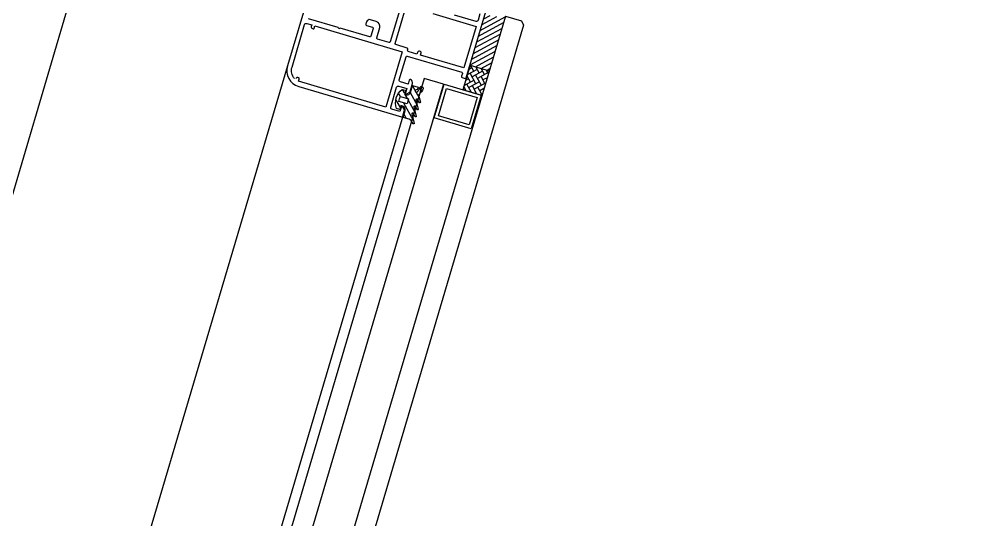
# Model space of a CAD drawing. Header units: millimetres. Extents: x 62878 to 70819, y -67946 to -61850.
# Drawn here: x 67826.36 to 67855.41, y -66096.66 to -66081.67 of the extents above; entities that cross this region are included whole.
import ezdxf

# ---------------------------------------------------------------- set-up
doc = ezdxf.new("R2010")
doc.units = ezdxf.units.MM
doc.layers.add('DOGRAMA', color=171, linetype='Continuous', lineweight=0)
doc.layers.add('ÇATI K', color=254, linetype='Continuous')

msp = doc.modelspace()

# ---------------------------------------------------------------- hatches: boundary and pattern name
at = {"layer": 'DOGRAMA', "lineweight": -2}
h = msp.add_hatch(dxfattribs=at)
h.set_pattern_fill('ANSI31', color=256, scale=0.03999999999999999, angle=73.50578493834035, style=0)
h.set_pattern_definition([(208.5057849383403, (67864.63528401521, -65951.79376271575), (-0.06061043106111653, 0.1116036542707525), [])])
h.paths.add_polyline_path([(67839.970412175, -66082.77786848707, 0.4142135623420975), (67839.95185160352, -66082.74369239616), (67840.32165549518, -66081.49479234744, 0.1532309010706403), (67840.9253563922, -66081.56925862774), (67840.51935288734, -66082.94041184823)])
h.paths.add_polyline_path([(67839.86553407519, -66083.03520356688), (67839.93623608412, -66082.7964290585, 0.4142135623575963), (67839.970412175, -66082.77786848707), (67840.51935288734, -66082.94041184823), (67840.4408431187, -66083.20555468781)])
h = msp.add_hatch(dxfattribs=at)
h.set_pattern_fill('AR-HBONE', color=256, scale=0.03, angle=73.50578493834035, style=0)
h.set_pattern_definition([(118.5057849383402, (67804.12941254786, -66077.56404746014), (-0.1627219703923171, 0.04818257311146708), [0.3599999999999998, -0.1199999999999999]), (208.5057849383403, (67804.07214284921, -66077.45859518841), (-0.1627219703923171, 0.04818257311146708), [0.36, -0.12])])
h.paths.add_polyline_path([(67839.71690901599, -66083.53713945208), (67839.64592938221, -66083.77685155357), (67840.22123842579, -66083.94720267445), (67840.4408431187, -66083.20555468781), (67839.86553407519, -66083.03520356688)])
h = msp.add_hatch(dxfattribs=at)
h.set_pattern_fill('ANSI31', color=256, scale=0.05, angle=73.50578493834035, style=0)
h.set_pattern_definition([(118.5057849383402, (67796.42856037867, -66182.14120469373), (-0.1395045678384407, -0.07576303882639554), [])])
edge = h.paths.add_edge_path(flags=16)
edge.add_arc((67838.1339376904, -66084.16347944157), 0.4000000000364669, 151.968825913521, 175.0427439784064, ccw=False)
edge.add_line((67837.7808608795, -66083.9754986829), (67838.02241239633, -66084.04702297428))
edge.add_line((67838.02241239633, -66084.04702297428), (67837.97698543075, -66084.20043871921))
edge.add_line((67837.97698543075, -66084.20043871921), (67837.73543391394, -66084.12891442787))
edge = h.paths.add_edge_path()
edge.add_arc((67838.13393769036, -66084.16347944159), 0.4999999999967606, 126.63588729712839, 200.3756825891361, ccw=False)
edge.add_line((67837.83557388841, -66083.76225750589), (67837.93145872903, -66083.79064935938))
edge.add_line((67837.93145872903, -66083.79064935938), (67837.89738850485, -66083.9057111681))
edge.add_line((67837.89738850485, -66083.9057111681), (67837.95491940924, -66083.92274628018))
edge.add_arc((67837.98331126272, -66083.82686143961), 0.0999999999786175, 253.5057849352527, 343.5057849352527)
edge.add_line((67838.0791961033, -66083.85525329309), (67838.14165818098, -66083.64430664378))
edge.add_line((67838.14165818098, -66083.64430664378), (67838.31425089404, -66083.69541198004))
edge.add_line((67838.31425089404, -66083.69541198004), (67838.30304196221, -66083.73326673447))
edge.add_arc((67838.24071681581, -66083.71481202969), 0.06500000001707902, 275.09644941353497, 343.50578492661606, ccw=False)
edge.add_arc((67838.24939481929, -66083.81211525234), 0.03268943074484548, 95.09644945887669, 288.9360641181416)
edge.add_arc((67838.16771914584, -66083.66643457588), 0.1992591642799941, 297.5895634229217, 347.8554705834205)
edge.add_arc((67838.41009594919, -66083.723821223), 0.05002797726259969, -15.522056444021416, 161.9911798597984, ccw=False)
edge.add_arc((67838.14679507677, -66083.6505076981), 0.3233450412151882, 305.12012205649637, 344.4464322132013, ccw=False)
edge.add_arc((67838.34431892022, -66083.93134599424), 0.01999999997623813, 125.1201220625019, 193.5057849434693)
edge.add_line((67838.32487199333, -66083.93601686502), (67838.37626052377, -66084.14997033145))
edge.add_arc((67838.36167532858, -66084.15347348452), 0.01500000001213828, -146.49421509071118, 13.505784863459382, ccw=False)
edge.add_line((67838.34916787718, -66084.16175380218), (67838.28120103145, -66084.05908962263))
edge.add_arc((67838.26452442961, -66084.07013004617), 0.02000000001471382, 33.50578489362469, 193.5057849742686)
edge.add_line((67838.24507750271, -66084.07480091696), (67838.31379844614, -66084.36091698075))
edge.add_arc((67838.29921325095, -66084.36442013383), 0.01500000000138728, -146.4942150756916, 13.505784930487891, ccw=False)
edge.add_line((67838.28670579959, -66084.37270045148), (67838.21873895379, -66084.27003627196))
edge.add_arc((67838.20206235195, -66084.2810766955), 0.02000000001471382, 33.50578489362469, 193.5057849239972)
edge.add_line((67838.18261542503, -66084.28574756627), (67838.25133636846, -66084.57186363004))
edge.add_arc((67838.23675117327, -66084.57536678313), 0.01500000000138728, -146.49421504500788, 13.505784930487891, ccw=False)
edge.add_line((67838.22424372192, -66084.58364710078), (67838.15627687612, -66084.48098292125))
edge.add_arc((67838.13960027428, -66084.49202334479), 0.02000000002274678, 33.50578492838554, 193.5057849742686)
edge.add_line((67838.12015334738, -66084.49669421559), (67838.18887429082, -66084.78281027936))
edge.add_arc((67838.17428909564, -66084.78631343244), 0.01500000000138728, -146.49421502934388, 13.505784930487891, ccw=False)
edge.add_line((67838.16178164427, -66084.7945937501), (67838.09836670719, -66084.69880524605))
edge.add_arc((67838.01498369813, -66084.7540073637), 0.09999999996436468, 33.50578493504764, 73.50578493288553)
edge.add_line((67838.04337555161, -66084.65812252315), (67837.85773964613, -66084.6031550497))
edge.add_line((67837.85773964613, -66084.6031550497), (67837.92020172378, -66084.3922084004))
edge.add_arc((67837.82431688318, -66084.36381654689), 0.1000000000147868, 343.5057849239981, 433.5057849216309)
edge.add_line((67837.8527087367, -66084.2679317063), (67837.79517783233, -66084.25089659424))
edge.add_line((67837.79517783233, -66084.25089659424), (67837.76110760812, -66084.36595840297))
edge.add_line((67837.76110760812, -66084.36595840297), (67837.66522276755, -66084.33756654947))

# ---------------------------------------------------------------- linework, layer by layer
for p, q in [((67840.9253563922, -66081.56925862774), (67828.42739386775, -66123.77732176216)), ((67840.9253563922, -66081.56925862774), (67841.40478059521, -66081.7112178952)), ((67841.40478059521, -66081.7112178952), (67841.4722735823, -66081.83549458924)), ((67841.4722735823, -66081.83549458924), (67829.00270291133, -66123.94767288308)), ((67834.39442890725, -66083.0561971557), (67822.82771917706, -66122.11923751864)), ((67839.86553407516, -66083.03520356688), (67839.64592938221, -66083.77685155357)), ((67839.86553407516, -66083.03520356688), (67840.4408431187, -66083.20555468781)), ((67839.86553407516, -66083.03520356688), (67840.4408431187, -66083.20555468781)), ((67838.49531129506, -66083.43614931173), (67826.70146673708, -66123.26626839943)), ((67839.07062033867, -66083.60650043264), (67838.49531129506, -66083.43614931173)), ((67839.07062033867, -66083.60650043264), (67827.27677578063, -66123.43661952035)), ((67840.22123842579, -66083.94720267445), (67839.64592938221, -66083.77685155357)), ((67837.84708023403, -66084.56871122682), (67826.4138122153, -66123.18109283898))]:
    msp.add_line(p, q, dxfattribs=at)
at = {"layer": 'DOGRAMA', "lineweight": -2, "ltscale": 0.5}
for points in [[(67837.99090667133, -66080.59606551447), (67837.4741749379, -66082.34116961327, -0.4142135623730951), (67837.43689192968, -66082.3614175094), (67837.08691226157, -66082.25778724419, -0.4142135623730951), (67837.06666436541, -66082.22050423597), (67837.15751829653, -66081.91367274609, 0.4142135623730951), (67837.05627881584, -66081.72725770496), (67836.88368610278, -66081.67615236869, 0.4142135623730951), (67836.75940940874, -66081.74364535579), (67836.75373103807, -66081.7628223239), (67836.7395351113, -66081.8107647442, 0.4142135623730951), (67836.75978300742, -66081.84804775244), (67836.94196420457, -66081.90199227406, -0.4142135623730951), (67836.96221210067, -66081.93927528225), (67836.89407165235, -66082.16939889971, -0.4142135623730951), (67836.8567886441, -66082.18964679581), (67835.96985386862, -66081.92702215108), (67835.93257086037, -66081.9472700472), (67835.91232296424, -66081.90998703899), (67835.02538818875, -66081.64736239427, -0.4142135623730951)], [(67835.04176316664, -66080.87002279017), (67834.39442890725, -66083.0561971557, 0.4142135623730951), (67834.73189384275, -66083.6775806261), (67837.80979722584, -66084.58895912296, 0.4142135623730951), (67837.84708023403, -66084.56871122682), (67837.89514480281, -66084.40638778018, 0.1991096956269791), (67837.89113419387, -66084.36833308249), (67837.85261594609, -66084.2974083732, 0.6680969080520953), (67837.8006443744, -66084.30287775444), (67837.76324946413, -66084.42916767798), (67837.52353736266, -66084.35818804428, -0.4142135623730951), (67837.48979086915, -66084.29604969725), (67837.66582036075, -66083.70156368556, -0.4142135623730951), (67837.72795870776, -66083.66781719202), (67837.96767080927, -66083.73879682574), (67837.93027305987, -66083.86509633777, 0.6680969080520438), (67837.97088789023, -66083.89798089273), (67838.04181259949, -66083.859462645, 0.1989616347782854), (67838.06589908805, -66083.82971717189), (67838.13688156096, -66083.58999548195, 0.3728392455561729), (67838.0827946199, -66083.4707601735, 0.4568501953068724), (67838.04148962832, -66083.4894962402), (67838.00741940414, -66083.6045580489), (67837.77729578668, -66083.53641760052, -0.4142135623730951), (67837.74354929317, -66083.47427925348), (67837.94797063826, -66082.78390840121, -0.4142135623730951), (67837.98525364645, -66082.76366050508), (67839.61529593659, -66083.2463220143, -0.4142135623730951), (67839.63554383269, -66083.28360502257), (67839.60999116459, -66083.36990137909, 0.4142135623730951), (67839.63023906069, -66083.40718438732), (67839.71653541723, -66083.43273705548, 0.4142135623730951), (67839.75381842545, -66083.41248915932), (67840.34152979255, -66081.42767295902, 0.4142135623730951)], [(67840.16363230749, -66081.50014698751), (67840.1068486006, -66081.69191666869, -0.4142135623730951), (67840.04471025357, -66081.72566316224), (67839.40228182156, -66081.53543774388, -0.4142135623730951)], [(67834.60742437666, -66083.44026327958, -0.2621398995659221), (67834.52866768406, -66083.09594575058), (67834.90627933541, -66081.82067737069, -0.4142135623730951), (67834.96841768245, -66081.78693087712), (67835.12183342739, -66081.8323578427), (67835.10763750065, -66081.880300263, 0.4142135623730951), (67835.1413839942, -66081.94243861003), (67835.16056096234, -66081.94811698073, 0.4142135623730951), (67835.19784397054, -66081.9278690846), (67835.21771826799, -66081.86074969619), (67837.8353744162, -66082.63584729633), (67837.34419535092, -66084.29465503863), (67834.72653920267, -66083.51955743846), (67834.74641350016, -66083.45243805005, 0.4142135623730951), (67834.72616560399, -66083.41515504182), (67834.70698863591, -66083.40947667112, 0.3618128521052944), (67834.64821512418, -66083.43477314431)]]:
    msp.add_lwpolyline(points, format="xyb", dxfattribs=at)
at = {"layer": 'DOGRAMA', "linetype": 'ByBlock', "lineweight": -2}
msp.add_lwpolyline([(67838.74887024687, -66081.48796865843), (67840.05290407896, -66081.87409786583), (67839.68380998366, -66083.12060079354), (67838.37977615159, -66082.73447158614), (67838.39965044896, -66082.66735219774, 0.4142135623730951), (67838.37940255288, -66082.63006918953), (67838.35063710067, -66082.62155163348, 0.4142135623730951), (67838.28849875362, -66082.655298127), (67838.2743028269, -66082.7032405473), (67838.0154137573, -66082.6265825429, -0.4142135623730951), (67837.99516586114, -66082.58929953465), (67838.00368341719, -66082.56053408251, 0.4142135623730951), (67837.98343552108, -66082.5232510743), (67837.63825009493, -66082.42104040172, -0.4142135623730951), (67837.61800219881, -66082.38375739352), (67837.97857873808, -66081.16601991798, -0.4142135623730951)], format="xyb", dxfattribs=at)
at = {"layer": 'DOGRAMA', "lineweight": -2}
for points in [[(67837.66522276755, -66084.33756654947, -0.3333333333332296), (67837.83557388841, -66083.76225750589), (67837.93145872903, -66083.79064935938), (67837.89738850485, -66083.9057111681), (67837.95491940924, -66083.92274628018, 0.4142135623730951), (67838.0791961033, -66083.85525329309), (67838.14165818098, -66083.64430664378), (67838.31425089404, -66083.69541198004), (67838.30304196221, -66083.73326673447, -0.3076847592325949), (67838.24649093303, -66083.7795550569, 1.128701775595035), (67838.26000295981, -66083.84303557313, 0.2229122392588673), (67838.36251889582, -66083.70835440361, -0.9785310008372164), (67838.45829928135, -66083.73720917563, -0.1732976222504512), (67838.33281306928, -66083.91498703971, 0.3075716929246892), (67838.32487199333, -66083.93601686502), (67838.37626052377, -66084.14997033145, -0.8390996311771624), (67838.34916787718, -66084.16175380218), (67838.28120103145, -66084.05908962263, 0.8390996311772869), (67838.24507750271, -66084.07480091696), (67838.31379844614, -66084.36091698075, -0.8390996311771624), (67838.28670579959, -66084.37270045148), (67838.21873895379, -66084.27003627196, 0.839099631177325), (67838.18261542503, -66084.28574756627), (67838.25133636846, -66084.57186363004, -0.8390996311769768), (67838.22424372192, -66084.58364710078), (67838.15627687612, -66084.48098292125, 0.8390996311770358), (67838.12015334738, -66084.49669421559), (67838.18887429082, -66084.78281027936, -0.8390996311781366), (67838.16178164427, -66084.7945937501), (67838.09836670719, -66084.69880524605, 0.1763269807084491), (67838.04337555161, -66084.65812252315), (67837.85773964613, -66084.6031550497), (67837.92020172378, -66084.3922084004, 0.4142135623728453), (67837.8527087367, -66084.2679317063), (67837.79517783233, -66084.25089659424), (67837.76110760812, -66084.36595840297)], [(67837.73543391394, -66084.12891442787, -0.1010205144335734), (67837.7808608795, -66083.9754986829), (67838.02241239633, -66084.04702297428), (67837.97698543075, -66084.20043871921)], [(67837.73543391394, -66084.12891442787, -0.1010205144335734), (67837.7808608795, -66083.9754986829), (67838.02241239633, -66084.04702297428), (67837.97698543075, -66084.20043871921)]]:
    msp.add_lwpolyline(points, format="xyb", close=True, dxfattribs=at)
for points in [[(67840.2020614577, -66083.94152430377), (67839.90394699608, -66084.94831513001), (67838.79168284516, -66084.61896962956), (67839.08979730675, -66083.61217880335)], [(67840.07778476356, -66084.0090172909), (67839.83645400897, -66084.82403843592), (67838.91595953928, -66084.55147664246), (67839.1572902939, -66083.73645549742)]]:
    msp.add_lwpolyline(points, close=True, dxfattribs=at)
at = {"layer": 'ÇATI K', "color": 0}
msp.add_line((68230.55789600135, -64714.94603465045), (67736.63792858963, -66390.56612160095), dxfattribs=at)

doc.saveas('drawing.dxf')
